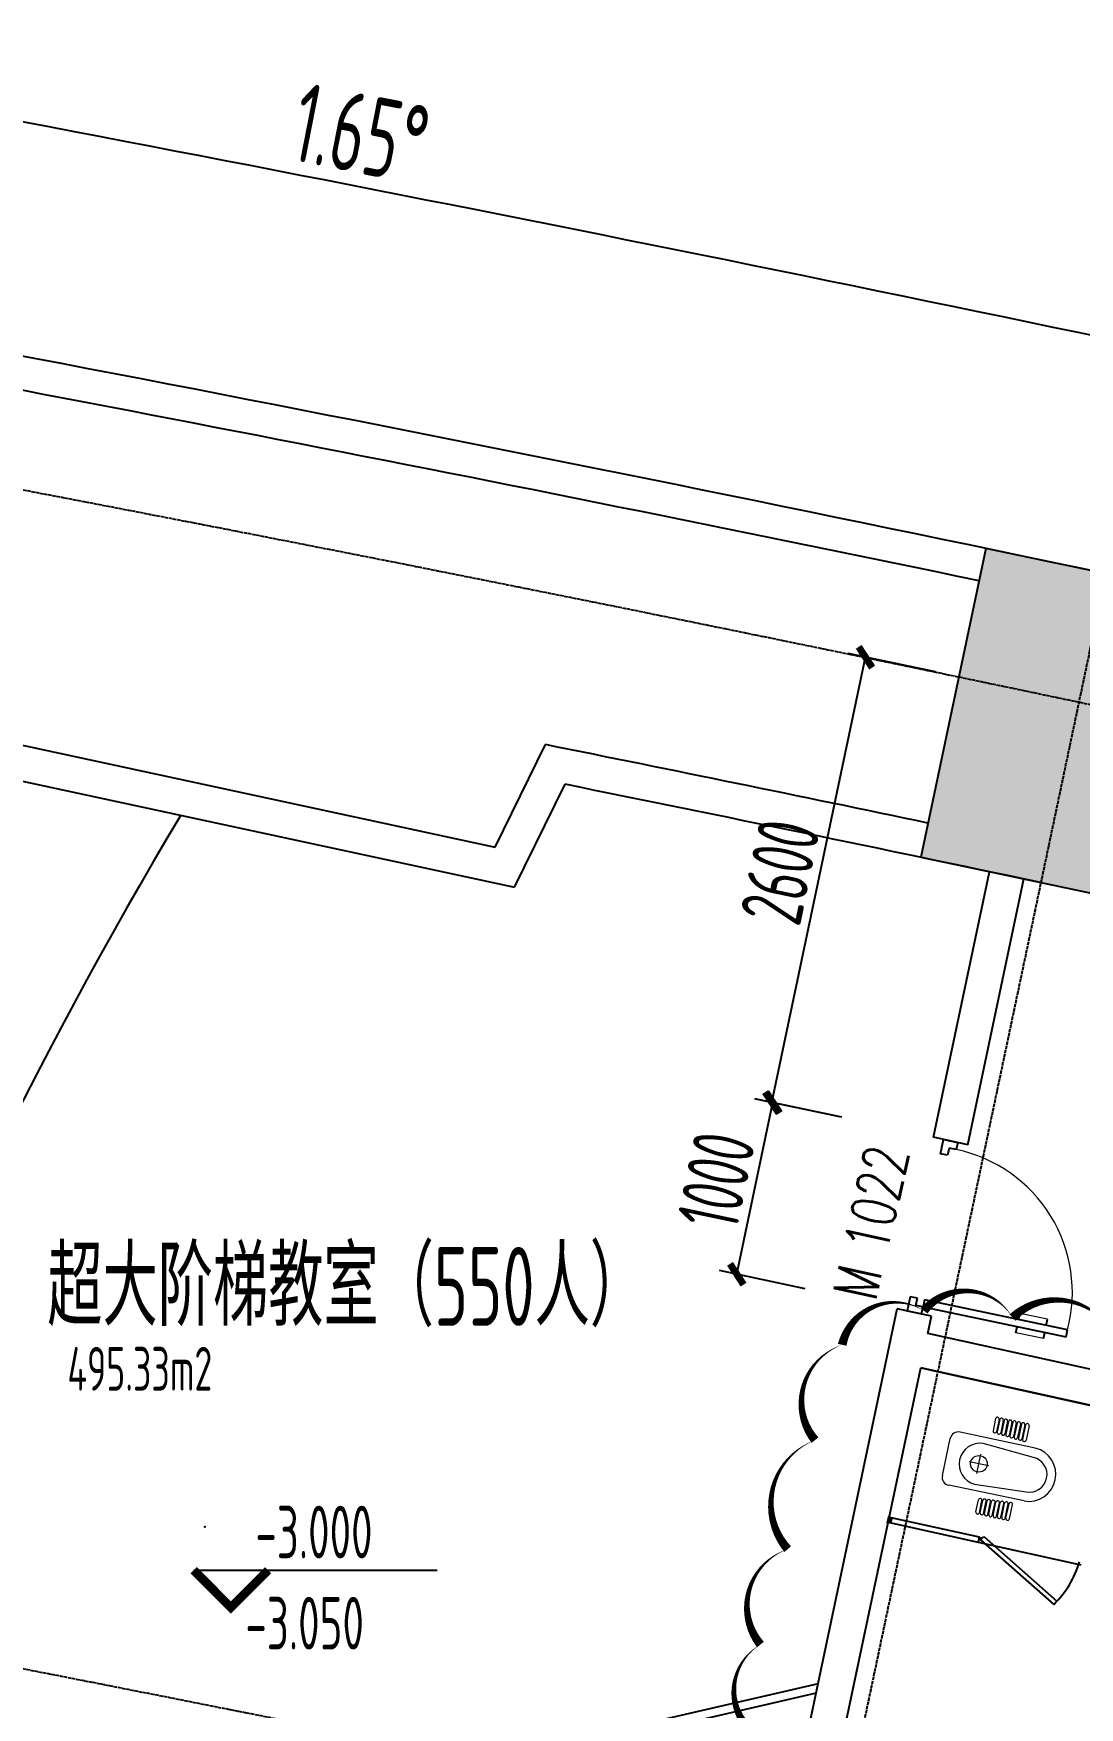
# Model space of a CAD drawing. Header units: millimetres. Extents: x 11639278 to 23698211, y -13072636 to -5537337.
# Drawn here: x 11780736 to 11786703, y -6316888 to -6307342 of the extents above; entities that cross this region are included whole.
import ezdxf
from ezdxf.enums import TextEntityAlignment as Align

# ---------------------------------------------------------------- set-up
doc = ezdxf.new("R2010")
doc.units = ezdxf.units.MM
doc.header["$LTSCALE"] = 10
for name, pattern in [('A2-RI-F1$0$$0$AUDIT_I_130807214254-2', [0]), ('A2-RI-F1$0$CENTER', [2, 1.25, -0.25, 0.25, -0.25]), ('A2-RI-F1$0$DOTE', [2.4200000000000004, 2, -0.2, 0.02, -0.2])]:
    doc.linetypes.add(name, pattern=pattern)
for name, color, linetype in [('A2-RB-F1$0$A-DIMS-100', 1, 'Continuous'), ('A2-RD-F1（少）$0$A-1-1-X-toilel$0$A-FIXT', 55, 'Continuous'), ('A2-RI-F1$0$$0$A-SYMB', 4, 'Continuous'), ('A2-RI-F1$0$$0$B1-WC-FIXT', 55, 'A2-RI-F1$0$$0$AUDIT_I_130807214254-2'), ('A2-RI-F1$0$$1$A-SYMB-AREA', 4, 'Continuous'), ('A2-RI-F1$0$$1$A-SYMB-NAME', 4, 'Continuous'), ('A2-RI-F1$0$A-DIMS-100', 1, 'Continuous'), ('A2-RI-F1$0$A-DOOR', 32, 'Continuous'), ('A2-RI-F1$0$A-GRID', 1, 'A2-RI-F1$0$CENTER'), ('A2-RI-F1$0$A-HATH-GRAY', 8, 'Continuous'), ('A2-RI-F1$0$A-STRS', 50, 'Continuous'), ('A2-RI-F1$0$A-SYMB-DOOR', 4, 'Continuous'), ('A2-RI-F1$0$A-WALL', 7, 'Continuous')]:
    doc.layers.add(name, color=color, linetype=linetype)
doc.layers.add('A2-RI-F1$0$A-X-AREA', color=6, linetype='Continuous', plot=False)
doc.styles.add('A2-RB-F1$0$XD2008', font='hzs.shx', dxfattribs={"width": 0.7, "bigfont": 'hztxt.shx'})
doc.styles.add('A2-RI-F1$0$$1$ECADI', font='hzs.shx', dxfattribs={"width": 0.7, "bigfont": 'hztxt.shx'})
doc.styles.add('A2-RI-F1$0$$5$XD2008', font='hzs.shx', dxfattribs={"width": 0.7, "bigfont": 'hztxt.shx'})
doc.styles.add('A2-RI-F1$0$ECADI-TXT', font='simplex.shx', dxfattribs={"bigfont": 'hztxt.shx'})
doc.styles.add('A2-RI-F1$0$XD2008', font='hzs.shx', dxfattribs={"width": 0.7, "bigfont": 'hztxt.shx'})
doc.dimstyles.new('A2-RB-F1$0$XD100$0', dxfattribs={"dimscale": 100, "dimtxt": 3.5, "dimasz": 1, "dimexe": 1, "dimexo": 2, "dimgap": 0.5, "dimtad": 1, "dimdec": 0, "dimdsep": 46, "dimtxsty": 'A2-RB-F1$0$XD2008', "dimblk1": 'A2-RB-F1$0$_ArchTick', "dimblk2": 'A2-RB-F1$0$_ArchTick', "dimsah": 1, "dimcen": 2.5, "dimclrt": 4, "dimaunit": 1, "dimadec": 0, "dimazin": 0, "dimtfac": 1, "dimtdec": 0, "dimtix": 1, "dimtmove": 1, "dimatfit": 3, "dimfxl": 0, "dimtolj": 1, "dimtzin": 0, "dimarcsym": 0})
doc.dimstyles.new('A2-RI-F1$0$XD150', dxfattribs={"dimscale": 150, "dimtxt": 3, "dimasz": 1.5, "dimexe": 1, "dimexo": 2, "dimgap": 0.5, "dimtad": 1, "dimdec": 0, "dimdsep": 46, "dimtxsty": 'A2-RI-F1$0$XD2008', "dimcen": 2.5, "dimclrt": 4, "dimaunit": 1, "dimadec": 0, "dimazin": 0, "dimtfac": 1, "dimtdec": 0, "dimtix": 1, "dimtmove": 2, "dimatfit": 3, "dimfxl": 0, "dimtolj": 1, "dimtzin": 0, "dimarcsym": 0})

# ---------------------------------------------------------------- blocks, each defined once
blk = doc.blocks.new('A2-RB-F1$0$_ArchTick')
at = {"color": 0, "linetype": 'ByBlock', "const_width": 0.4}
blk.add_lwpolyline([(-0.5, -0.5), (0.5, 0.5)], dxfattribs=at)
blk = doc.blocks.new('*D1100')
at = {"layer": 'A2-RB-F1$0$A-DIMS-100', "color": 0, "lineweight": -2, "transparency": 16777216}
for p, q in [((11784747.96805062, -6314417.371182892), (11784954.31400222, -6313438.841926612)), ((11785344.69372716, -6313521.162690463), (11784856.46587872, -6313418.208344094)), ((11785138.34777556, -6314499.691946745), (11784650.11992712, -6314396.737600375))]:
    blk.add_line(p, q, dxfattribs=at)
at = {"layer": 'Defpoints', "color": 0, "transparency": 16777216}
for p in [(11784954.31400222, -6313438.841926612), (11785540.38997416, -6313562.429855499), (11785334.04402256, -6314540.959111781)]:
    blk.add_point(p, dxfattribs=at)
at = {"layer": 'A2-RB-F1$0$A-DIMS-100', "color": 0, "lineweight": -2, "transparency": 16777216, "xscale": 100, "yscale": 100, "zscale": 100}
for p, rotation in [((11784954.31400222, -6313438.841926612), 78.09229183262651), ((11784747.96805062, -6314417.371182892), 258.0922918326265)]:
    blk.add_blockref('A2-RB-F1$0$_ArchTick', p, dxfattribs=dict(at, rotation=rotation))
at = {"layer": 'A2-RB-F1$0$A-DIMS-100', "color": 4, "transparency": 16777216, "insert": (11784630.98274854, -6313881.680994084), "char_height": 350, "attachment_point": 5, "rotation": 78.09229183262653, "style": 'A2-RB-F1$0$XD2008'}
blk.add_mtext('\\A1;1000', dxfattribs=at)
blk = doc.blocks.new('*D1101')
at = {"layer": 'A2-RB-F1$0$A-DIMS-100', "color": 0, "lineweight": -2, "transparency": 16777216}
for p, q in [((11784948.21664677, -6313437.961517059), (11785481.98818362, -6310899.019289143)), ((11785880.84936699, -6310982.873401497), (11785384.12743874, -6310878.445650399)), ((11785347.07783014, -6313521.815629411), (11784850.35590189, -6313417.387878314))]:
    blk.add_line(p, q, dxfattribs=at)
at = {"layer": 'Defpoints', "color": 0, "transparency": 16777216}
for p in [(11785481.98818362, -6310899.019289143), (11786076.57085675, -6311024.020678986), (11785542.79931991, -6313562.962906902)]:
    blk.add_point(p, dxfattribs=at)
at = {"layer": 'A2-RB-F1$0$A-DIMS-100', "color": 0, "lineweight": -2, "transparency": 16777216, "xscale": 100, "yscale": 100, "zscale": 100}
for p, rotation in [((11785481.98818362, -6310899.019289143), 78.12739014078076), ((11784948.21664677, -6313437.961517059), 258.1273901407807)]:
    blk.add_blockref('A2-RB-F1$0$_ArchTick', p, dxfattribs=dict(at, rotation=rotation))
at = {"layer": 'A2-RB-F1$0$A-DIMS-100', "color": 4, "transparency": 16777216, "insert": (11784994.91573921, -6312122.199715926), "char_height": 350, "attachment_point": 5, "rotation": 78.12739014078076, "style": 'A2-RB-F1$0$XD2008'}
blk.add_mtext('\\A1;2600', dxfattribs=at)
blk = doc.blocks.new('A2-RI-F1$0$$2$5erhfh')
at = {"layer": 'A2-RI-F1$0$$1$A-SYMB-AREA', "style": 'A2-RI-F1$0$$1$ECADI', "width": 0.7}
blk.add_attdef('340M2', text='', height=2.5, dxfattribs=at).set_placement((0, 1.25), align=Align.MIDDLE_LEFT)
at = {"layer": 'A2-RI-F1$0$$1$A-SYMB-NAME', "style": 'A2-RI-F1$0$$1$ECADI', "width": 0.7}
blk.add_attdef('CHINESENAME', (-12.29193252821193, 3.0875), '', height=4.5, dxfattribs=at)
blk = doc.blocks.new('A2-RI-F1$0$_ArchTick')
at = {"color": 0, "linetype": 'ByBlock', "const_width": 0.4}
blk.add_lwpolyline([(-0.5, -0.5), (0.5, 0.5)], dxfattribs=at)
blk = doc.blocks.new('*D1596')
at = {"layer": 'A2-RI-F1$0$A-DIMS-100', "color": 0, "lineweight": -2, "ltscale": 3, "transparency": 16777216}
for p, q in [((11786761.02147997, -6310862.709350006), (11787155.08607449, -6308993.696035682)), ((11795825.46191368, -6312910.229153424), (11796273.03091128, -6311053.301673377))]:
    blk.add_line(p, q, dxfattribs=at)
blk.add_arc((11720000.6272322, -6627501.320008712), 325360.1041002349, 76.44866099290795, 78.09407940464088, dxfattribs=at)
at = {"layer": 'Defpoints', "color": 0, "ltscale": 3, "transparency": 16777216}
for p in [(11793206.58448156, -6310483.836006142), (11786699.12989074, -6311156.255651606), (11795755.16694951, -6313201.877259903), (11720000.6272322, -6627501.320008712)]:
    blk.add_point(p, dxfattribs=at)
at = {"layer": 'A2-RI-F1$0$A-DIMS-100', "color": 0, "lineweight": -2, "ltscale": 3, "transparency": 16777216, "xscale": 150, "yscale": 150, "zscale": 150}
for p, rotation in [((11787124.14027987, -6309140.469186482), 168.0940794046409), ((11796237.8834292, -6311199.125726616), 346.4486609929079)]:
    blk.add_blockref('A2-RI-F1$0$_ArchTick', p, dxfattribs=dict(at, rotation=rotation))
at = {"layer": 'A2-RI-F1$0$A-DIMS-100', "color": 4, "ltscale": 3, "transparency": 16777216, "insert": (11791754.50212667, -6309844.453499888), "char_height": 450, "attachment_point": 5, "rotation": 347.27137019877443, "style": 'A2-RI-F1$0$XD2008'}
blk.add_mtext('\\A1;1.65°', dxfattribs=at)
blk = doc.blocks.new('*D1600')
at = {"layer": 'A2-RI-F1$0$A-DIMS-100', "color": 0, "lineweight": -2, "ltscale": 3, "transparency": 16777216}
for p, q in [((11777641.52608197, -6309076.310344297), (11777982.1782963, -6307194.448909052)), ((11786761.02147997, -6310862.709350007), (11787155.56904226, -6308991.405362496))]:
    blk.add_line(p, q, dxfattribs=at)
blk.add_arc((11720000.62723222, -6627501.320008716), 325362.4451345189, 78.09407940464406, 79.73949781637734, dxfattribs=at)
at = {"layer": 'Defpoints', "color": 0, "ltscale": 3, "transparency": 16777216}
for p in [(11784074.01340904, -6308510.219995333), (11777588.08890751, -6309371.51276364), (11786699.12989074, -6311156.255651606), (11720000.62723222, -6627501.320008716)]:
    blk.add_point(p, dxfattribs=at)
at = {"layer": 'A2-RI-F1$0$A-DIMS-100', "color": 0, "lineweight": -2, "ltscale": 3, "transparency": 16777216, "xscale": 150, "yscale": 150, "zscale": 150}
for p, rotation in [((11777955.45970907, -6307342.050118724), 169.7394978163773), ((11787124.62324765, -6309138.178513296), 348.0940794046441)]:
    blk.add_blockref('A2-RI-F1$0$_ArchTick', p, dxfattribs=dict(at, rotation=rotation))
at = {"layer": 'A2-RI-F1$0$A-DIMS-100', "color": 4, "ltscale": 3, "transparency": 16777216, "insert": (11782604.15956104, -6307912.794071149), "char_height": 450, "attachment_point": 5, "rotation": 348.91678861051054, "style": 'A2-RI-F1$0$XD2008'}
blk.add_mtext('\\A1;1.65°', dxfattribs=at)
blk = doc.blocks.new('A2-RI-F1$0$door-1000')
for p, q in [((0.6493001440558146, 0.6470603530760854), (0.7083274303022336, 0.7058840215922828)), ((0.7083274303022336, 0.7058840215922828), (0.7083274303022336, 0.7058840215922828)), ((0.7083274303022336, 0.7058840215922828), (0.7671510987011061, 0.6468567355786945)), ((0.6787119787186384, 0.6175467101875256), (0.6493001440558146, 0.6470603530760854)), ((0.7082256213780056, 0.6469585443846881), (0.6787119787186384, 0.6175467101875256)), ((0.7376374560417389, 0.617444901379713), (0.7082256213780056, 0.6469585443846881)), ((0.7671510987011061, 0.6468567355786945), (0.7376374560417389, 0.617444901379713)), ((0.05902728531691537, 0.058823668749028), (-4.638422979041934e-10, 3.510649548843503e-10)), ((-4.638422979041934e-10, 3.510649548843503e-10), (0.05882366746845946, -0.05902728554610803)), ((-4.638422979041934e-10, 3.510649548843503e-10), (-4.638422979041934e-10, 3.510649548843503e-10)), ((0.05892547639177792, -0.0001018084567476762), (0.0884391195140779, 0.02931002574223385)), ((0.0884391195140779, 0.02931002574223385), (0.05902728531691537, 0.058823668749028)), ((0.05882366746845946, -0.05902728554610803), (0.08833731059166894, -0.02961545134712651)), ((0.08833731059166894, -0.02961545134712651), (0.05892547639177792, -0.0001018084567476762)), ((0.1178509532483076, -0.000203617149963975), (0.08833731059166894, -0.02961545134712651)), ((0.08833731059166894, -0.02961545134712651), (0.6765739950369607, -0.619888310551687)), ((0.7060876381601702, -0.5904764763545245), (0.1178509532483076, -0.000203617149963975)), ((0.5050864988024841, -0.3887795741884474), (0.5300519447773695, -0.3639002478448674)), ((0.4506074101691411, -0.4430707346164127), (0.4755728561449359, -0.4181914085038443)), ((0.5637861927989434, -0.5566412841435522), (0.588751638309077, -0.5317619579127495)), ((0.6182652814331959, -0.502350123713768), (0.6432307274099003, -0.4774707974866033)), ((0.6765739950369607, -0.619888310551687), (0.7060876381601702, -0.5904764763545245))]:
    blk.add_line(p, q)
at = {"lineweight": 13}
for p, q in [((0.6432307274099003, -0.4774707974866033), (0.5300519447773695, -0.3639002478448674)), ((0.5637861927989434, -0.5566412841435522), (0.4506074101691411, -0.4430707346164127))]:
    blk.add_line(p, q, dxfattribs=at)
blk.add_arc((0.1481008371338248, 0.02847035136255727), 0.833333333809029, 312.0349782215454, 44.97267390679077, dxfattribs=at)
blk = doc.blocks.new('A2-RI-F1$0$ECADI-TAG-DOOR')
blk = doc.blocks.new('A2-RI-F1$0$$0$ECADI-TAG-HGHT（国标）')
at = {"color": 1}
blk.add_line((-2.121320343559546, 2.121320343559546), (11.76789873223262, 2.121320343559546), dxfattribs=at)
at = {"color": 1, "const_width": 0.5}
blk.add_lwpolyline([(-2.121320343559546, 2.121320343559546), (0, 0), (2.121320343559546, 2.121320343559546)], dxfattribs=at)
at = {"color": 1}
blk.add_point((-1.480769230769231, 4.6), dxfattribs=at)
at = {"style": 'A2-RI-F1$0$$5$XD2008', "width": 0.7}
blk.add_attdef('FL', text='', height=3, dxfattribs=at).set_placement((-2.688785023899595, 2.967328765217609), align=Align.RIGHT)
for tag, p in [('F.F.L.', (2.283611041903605, 2.967328765217609)), ('T.O.S.', (2.283611041903605, -1.104423031572336))]:
    blk.add_attdef(tag, p, '', height=3, dxfattribs=at)
blk = doc.blocks.new('A2-RI-F1$0$hryhyh')
at = {"layer": 'A2-RI-F1$0$$0$B1-WC-FIXT', "lineweight": 13}
for p, q in [((281.1622220370919, 218.4351166635752), (266.6157550178468, 149.4464007876813)), ((281.1622220370919, 218.4351166635752), (266.6157550178468, 149.4464007876813)), ((300.7319285906851, 214.3087883628905), (286.1854615751654, 145.32007248234)), ((300.7319285906851, 214.3087883628905), (286.1854615751654, 145.32007248234)), ((305.6243552304804, 213.277206283994), (290.6772738154978, 142.3885188987479)), ((305.6243552304804, 213.277206283994), (290.6772738154978, 142.3885188987479)), ((293.0102394632995, 226.1568057946861), (293.0102394632995, 226.1568057946861)), ((293.0102394632995, 226.1568057946861), (293.0102394632995, 226.1568057946861)), ((325.1940617859364, 209.1508779814467), (310.2469803728163, 138.2621905943379)), ((325.1940617859364, 209.1508779814467), (310.2469803728163, 138.2621905943379)), ((330.0864884257317, 208.1192959044129), (314.7387926131487, 135.3306370098144)), ((330.0864884257317, 208.1192959044129), (314.7387926131487, 135.3306370098144)), ((317.4723726585507, 220.9988954141736), (317.4723726585507, 220.9988954141736)), ((317.4723726585507, 220.9988954141736), (317.4723726585507, 220.9988954141736)), ((349.6561949830502, 203.9929676018655), (334.3084991704673, 131.204308707267)), ((349.6561949830502, 203.9929676018655), (334.3084991704673, 131.204308707267)), ((354.5486216247082, 202.9613855239004), (338.8003114107996, 128.2727551171556)), ((354.5486216247082, 202.9613855239004), (338.8003114107996, 128.2727551171556)), ((341.934505853802, 215.8409850355238), (341.934505853802, 215.8409850355238)), ((341.934505853802, 215.8409850355238), (341.934505853802, 215.8409850355238)), ((374.1183281783015, 198.8350572232157), (358.3700179681182, 124.146426813677)), ((374.1183281783015, 198.8350572232157), (358.3700179681182, 124.146426813677)), ((379.0107548162341, 197.8034751471132), (362.8618302121758, 121.2148732291535)), ((379.0107548162341, 197.8034751471132), (362.8618302121758, 121.2148732291535)), ((366.3966390527785, 210.6830746522173), (366.3966390527785, 210.6830746522173)), ((366.3966390527785, 210.6830746522173), (366.3966390527785, 210.6830746522173)), ((398.5804613754153, 193.6771468454972), (382.4315367676318, 117.0885449247435)), ((398.5804613754153, 193.6771468454972), (382.4315367676318, 117.0885449247435)), ((403.4728880152106, 192.645564770326), (386.9233490079641, 114.1569913430139)), ((403.4728880152106, 192.645564770326), (386.9233490079641, 114.1569913430139)), ((390.8587722480297, 205.5251642735675), (390.8587722480297, 205.5251642735675)), ((390.8587722480297, 205.5251642735675), (390.8587722480297, 205.5251642735675)), ((415.3209054488689, 200.3672538939863), (415.3209054488689, 200.3672538939863)), ((415.3209054488689, 200.3672538939863), (415.3209054488689, 200.3672538939863)), ((439.7830386422575, 195.2093435181305), (439.7830386422575, 195.2093435181305)), ((439.7830386422575, 195.2093435181305), (439.7830386422575, 195.2093435181305)), ((-22.37881116755307, -106.1347366115078), (22.37881116755307, 106.1347366115078)), ((507.6335885543376, 50.25531453359872), (78.15152756311, 140.8128289682791)), ((274.3374441452324, 137.5983833577484), (274.3374441452324, 137.5983833577484)), ((274.3374441452324, 137.5983833577484), (274.3374441452324, 137.5983833577484)), ((298.3989629428834, 130.5405014688149), (298.3989629428834, 130.5405014688149)), ((298.3989629428834, 130.5405014688149), (298.3989629428834, 130.5405014688149)), ((298.7995773423463, 132.4404729763046), (298.7995773423463, 132.4404729763046)), ((298.7995773423463, 132.4404729763046), (298.7995773423463, 132.4404729763046)), ((322.4604817405343, 123.4826195789501), (322.4604817405343, 123.4826195789501)), ((322.4604817405343, 123.4826195789501), (322.4604817405343, 123.4826195789501)), ((323.2617105375975, 127.2825626004487), (323.2617105375975, 127.2825626004487)), ((323.2617105375975, 127.2825626004487), (323.2617105375975, 127.2825626004487)), ((346.5220005400479, 116.424737688154), (346.5220005400479, 116.424737688154)), ((346.5220005400479, 116.424737688154), (346.5220005400479, 116.424737688154)), ((370.5835193376988, 109.3668558001518), (370.5835193376988, 109.3668558001518)), ((370.5835193376988, 109.3668558001518), (370.5835193376988, 109.3668558001518)), ((394.6450381353498, 102.3089739112183), (394.6450381353498, 102.3089739112183)), ((394.6450381353498, 102.3089739112183), (394.6450381353498, 102.3089739112183)), ((423.0425945725292, 188.5192364649847), (406.4930555652827, 110.0306630367413)), ((423.0425945725292, 188.5192364649847), (406.4930555652827, 110.0306630367413)), ((427.9350212123245, 187.4876543916762), (410.9848678056151, 107.0991094484925)), ((427.9350212123245, 187.4876543916762), (410.9848678056151, 107.0991094484925)), ((447.5047277677804, 183.3613260863349), (430.5545743629336, 102.9727811468765)), ((447.5047277677804, 183.3613260863349), (430.5545743629336, 102.9727811468765)), ((452.3971544075757, 182.329744012095), (435.046386603266, 100.0412275604904)), ((452.3971544075757, 182.329744012095), (435.046386603266, 100.0412275604904)), ((471.9668609648943, 178.203415710479), (454.6160931605846, 95.91489925794303)), ((471.9668609648943, 178.203415710479), (454.6160931605846, 95.91489925794303)), ((464.2451718375087, 190.051433134824), (464.2451718375087, 190.051433134824)), ((464.2451718375087, 190.051433134824), (464.2451718375087, 190.051433134824)), ((174.1251322049648, -95.10204465128481), (197.6992923822254, 16.70180689077824)), ((496.5116420537233, -2.492119202390313), (210.391920318827, 76.8984239352867)), ((418.7065569330007, 95.25109202135354), (418.7065569330007, 95.25109202135354)), ((418.7065569330007, 95.25109202135354), (418.7065569330007, 95.25109202135354)), ((442.7680757306516, 88.19321013148874), (442.7680757306516, 88.19321013148874)), ((442.7680757306516, 88.19321013148874), (442.7680757306516, 88.19321013148874)), ((241.8141380641609, -50.98719897028059), (130.0102865230292, -27.41303879115731)), ((444.1264125537127, -250.9366185208783), (14.64435158483684, -160.3791040889919)), ((161.4325042162091, -155.29866168648), (455.2483590394258, -198.1891847793013)), ((188.5923752114177, -317.5292021594942), (203.1388422269374, -248.5404862836003)), ((193.484801851213, -318.5607842346653), (208.4318832661957, -247.6720968466252)), ((195.4171531014144, -236.6924688518047), (195.4171531014144, -236.6924688518047)), ((213.0545084085315, -322.6871125372127), (228.0015898216516, -251.7984251528978)), ((217.9469350483268, -323.7186946142465), (233.2946308609098, -250.9300357159227)), ((219.8792862985283, -241.8503792276606), (219.8792862985283, -241.8503792276606)), ((220.279900694266, -239.9504077229649), (220.279900694266, -239.9504077229649)), ((237.5166416056454, -327.8450229158625), (252.8643374163657, -255.0563640194014)), ((242.4090682454407, -328.8766049928963), (258.157378455624, -254.1879745833576)), ((244.3414194937795, -247.0082896100357), (244.3414194937795, -247.0082896100357)), ((245.1426482908428, -243.2083465876058), (245.1426482908428, -243.2083465876058)), ((261.9787748008966, -333.0029332954437), (277.7270850129426, -258.3143028868362)), ((266.8712014406919, -334.0345153734088), (283.0201260484755, -257.4459134563804)), ((270.0053958836943, -246.4662854615599), (270.0053958836943, -246.4662854615599)), ((286.4409079980105, -338.1608436750248), (302.5898326057941, -261.5722417589277)), ((291.3333346378058, -339.1924257539213), (307.8828736450523, -260.7038523238152)), ((294.8681434802711, -249.7242243262008), (294.8681434802711, -249.7242243262008)), ((310.9030411951244, -343.3187540536746), (327.4525802005082, -264.8301806244999)), ((315.795467833057, -344.3503361316398), (332.7456212379038, -263.9617911921814)), ((319.7308910749853, -252.9821631973609), (319.7308910749853, -252.9821631973609)), ((335.3651743903756, -348.4766644332558), (352.3153277952224, -268.0881194975227)), ((340.2576010301709, -349.5082465121523), (357.6083688344806, -267.2197300614789)), ((344.5936386696994, -256.2401020638645), (344.5936386696994, -256.2401020638645)), ((359.8273075874895, -353.6345748128369), (377.1780753917992, -271.3460583621636)), ((369.4563862644136, -259.498040933162), (369.4563862644136, -259.498040933162)), ((176.7443577833474, -325.2508912822232), (176.7443577833474, -325.2508912822232)), ((201.2064909785986, -330.408801663667), (201.2064909785986, -330.408801663667)), ((225.6686241757125, -335.5667120432481), (225.6686241757125, -335.5667120432481)), ((250.1307573709637, -340.7246224246919), (250.1307573709637, -340.7246224246919)), ((274.5928905680776, -345.8825328014791), (274.5928905680776, -345.8825328014791)), ((299.0550237633288, -351.0404431829229), (299.0550237633288, -351.0404431829229)), ((323.5171569604427, -356.1983535634354), (323.5171569604427, -356.1983535634354)), ((347.9792901575565, -361.3562639411539), (347.9792901575565, -361.3562639411539))]:
    blk.add_line(p, q, dxfattribs=at)
blk.add_lwpolyline([(169.0226686559618, -313.4028738550842), (183.5691356696188, -244.4141579801217)], dxfattribs=at)
blk.add_circle((185.9122122935951, -39.20011888351291), 47.13108227335032, dxfattribs=at)
for centre, radius, start, end in [((290.9470753092319, 216.3719525123015), 9.999999999999996, 78.0934284001386, 168.0934283891294), ((290.9470753092319, 216.3719525123015), 9.999999999999996, 78.0934284001386, 168.0934283891294), ((290.9470753092319, 216.3719525123015), 9.999999999999996, 348.0934283891294, 78.0934284001386), ((290.9470753092319, 216.3719525123015), 9.999999999999996, 348.0934283891294, 78.0934284001386), ((315.4092085082084, 211.2140421327204), 9.999999999999996, 78.0934284001386, 168.0934283891294), ((315.4092085082084, 211.2140421327204), 9.999999999999996, 78.0934284001386, 168.0934283891294), ((315.4092085082084, 211.2140421327204), 9.999999999999996, 348.0934283891294, 78.0934284001386), ((315.4092085082084, 211.2140421327204), 9.999999999999996, 348.0934283891294, 78.0934284001386), ((339.8713417053223, 206.0561317559332), 9.999999999999996, 78.0934284001386, 168.0934283891294), ((339.8713417053223, 206.0561317559332), 9.999999999999996, 78.0934284001386, 168.0934283891294), ((339.8713417053223, 206.0561317559332), 9.999999999999996, 348.0934283891294, 78.0934284001386), ((339.8713417053223, 206.0561317559332), 9.999999999999996, 348.0934283891294, 78.0934284001386), ((364.3334749005735, 200.8982213754207), 9.999999999999996, 78.0934284001386, 168.0934283891294), ((364.3334749005735, 200.8982213754207), 9.999999999999996, 78.0934284001386, 168.0934283891294), ((364.3334749005735, 200.8982213754207), 9.999999999999996, 348.0934283891294, 78.0934284001386), ((364.3334749005735, 200.8982213754207), 9.999999999999996, 348.0934283891294, 78.0934284001386), ((388.7956081014127, 195.7403109949082), 9.999999999999996, 78.0934284001386, 168.0934283891294), ((388.7956081014127, 195.7403109949082), 9.999999999999996, 78.0934284001386, 168.0934283891294), ((388.7956081014127, 195.7403109949082), 9.999999999999996, 348.0934283891294, 78.0934284001386), ((388.7956081014127, 195.7403109949082), 9.999999999999996, 348.0934283891294, 78.0934284001386), ((413.2577412966639, 190.5824006162584), 9.999999999999996, 78.0934284001386, 168.0934283891294), ((413.2577412966639, 190.5824006162584), 9.999999999999996, 78.0934284001386, 168.0934283891294), ((413.2577412966639, 190.5824006162584), 9.999999999999996, 348.0934283891294, 78.0934284001386), ((413.2577412966639, 190.5824006162584), 9.999999999999996, 348.0934283891294, 78.0934284001386), ((437.7198744881898, 185.4244902366772), 9.999999999999996, 78.0934284001386, 168.0934283891294), ((437.7198744881898, 185.4244902366772), 9.999999999999996, 78.0934284001386, 168.0934283891294), ((437.7198744881898, 185.4244902366772), 9.999999999999996, 348.0934283891294, 78.0934284001386), ((437.7198744881898, 185.4244902366772), 9.999999999999996, 348.0934283891294, 78.0934284001386), ((65.53343231417239, 98.9178617009893), 43.75390965208761, 73.23853746128947, 170.5061115302205), ((276.4006082955748, 147.3832366364077), 9.999999999999996, 168.0934283891294, 258.0934284001386), ((276.4006082955748, 147.3832366364077), 9.999999999999996, 168.0934283891294, 258.0934284001386), ((276.4006082955748, 147.3832366364077), 9.999999999999996, 258.0934284001386, 348.0934283891294), ((276.4006082955748, 147.3832366364077), 9.999999999999996, 258.0934284001386, 348.0934283891294), ((300.4621270950884, 140.3253547493368), 9.999999999999996, 168.0934283891294, 258.0934284001386), ((300.4621270950884, 140.3253547493368), 9.999999999999996, 168.0934283891294, 258.0934284001386), ((300.4621270950884, 140.3253547493368), 9.999999999999996, 258.0934284001386, 348.0934283891294), ((300.4621270950884, 140.3253547493368), 9.999999999999996, 258.0934284001386, 348.0934283891294), ((324.5236458908767, 133.2674728576094), 9.999999999999996, 168.0934283891294, 258.0934284001386), ((324.5236458908767, 133.2674728576094), 9.999999999999996, 168.0934283891294, 258.0934284001386), ((324.5236458908767, 133.2674728576094), 9.999999999999996, 258.0934284001386, 348.0934283891294), ((324.5236458908767, 133.2674728576094), 9.999999999999996, 258.0934284001386, 348.0934283891294), ((348.5851646941155, 126.2095909649506), 9.999999999999996, 168.0934283891294, 258.0934284001386), ((348.5851646941155, 126.2095909649506), 9.999999999999996, 168.0934283891294, 258.0934284001386), ((348.5851646941155, 126.2095909649506), 9.999999999999996, 258.0934284001386, 348.0934283891294), ((348.5851646941155, 126.2095909649506), 9.999999999999996, 258.0934284001386, 348.0934283891294), ((372.6466834917665, 119.1517090778798), 9.999999999999996, 168.0934283891294, 258.0934284001386), ((372.6466834917665, 119.1517090778798), 9.999999999999996, 168.0934283891294, 258.0934284001386), ((372.6466834917665, 119.1517090778798), 9.999999999999996, 258.0934284001386, 348.0934283891294), ((372.6466834917665, 119.1517090778798), 9.999999999999996, 258.0934284001386, 348.0934283891294), ((396.7082022838295, 112.0938271870837), 9.999999999999996, 168.0934283891294, 258.0934284001386), ((396.7082022838295, 112.0938271870837), 9.999999999999996, 168.0934283891294, 258.0934284001386), ((396.7082022838295, 112.0938271870837), 9.999999999999996, 258.0934284001386, 348.0934283891294), ((396.7082022838295, 112.0938271870837), 9.999999999999996, 258.0934284001386, 348.0934283891294), ((420.7697210852057, 105.0359453009441), 9.999999999999996, 168.0934283891294, 258.0934284001386), ((420.7697210852057, 105.0359453009441), 9.999999999999996, 168.0934283891294, 258.0934284001386), ((420.7697210852057, 105.0359453009441), 9.999999999999996, 258.0934284001386, 348.0934283891294), ((420.7697210852057, 105.0359453009441), 9.999999999999996, 258.0934284001386, 348.0934283891294), ((444.8312398828566, 97.97806340735406), 9.999999999999996, 168.0934283891294, 258.0934284001386), ((444.8312398828566, 97.97806340735406), 9.999999999999996, 168.0934283891294, 258.0934284001386), ((444.8312398828566, 97.97806340735406), 9.999999999999996, 258.0934284001386, 348.0934283891294), ((444.8312398828566, 97.97806340735406), 9.999999999999996, 258.0934284001386, 348.0934283891294), ((462.1820076871663, 180.2665798580274), 9.999999999999996, 78.0934284001386, 168.0934283891294), ((462.1820076871663, 180.2665798580274), 9.999999999999996, 78.0934284001386, 168.0934283891294), ((462.1820076871663, 180.2665798580274), 9.999999999999996, 348.0934283891294, 78.0934284001386), ((462.1820076871663, 180.2665798580274), 9.999999999999996, 348.0934283891294, 78.0934284001386), ((192.0957079213113, -40.50392652675509), 118.8194566650601, 81.14216409934464, 255.0446927033279), ((470.6767665445805, -99.24353529792279), 153.9990675103601, 260.0722649711289, 76.11459184628347), ((474.556432666257, -100.0615739384666), 100.0091481639029, 258.8684040307793, 77.31845274572116), ((20.01578135415912, -116.9561567930505), 43.75390965208761, 165.6807452876022, 262.948319405186), ((193.3539889492095, -246.4773221313953), 9.999999999999996, 78.0934284001386, 168.0934283891294), ((193.3539889492095, -246.4773221313953), 9.999999999999996, 348.0934283891294, 78.0934284001386), ((218.2167365439236, -249.7352609978989), 9.999999999999996, 78.0934284001386, 168.0934283891294), ((218.2167365439236, -249.7352609978989), 9.999999999999996, 348.0934283891294, 78.0934284001386), ((243.0794841386378, -252.9931998653337), 9.999999999999996, 78.0934284001386, 168.0934283891294), ((243.0794841386378, -252.9931998653337), 9.999999999999996, 348.0934283891294, 78.0934284001386), ((267.9422317333519, -256.2511387383565), 9.999999999999996, 78.0934284001386, 168.0934283891294), ((267.9422317333519, -256.2511387383565), 9.999999999999996, 348.0934283891294, 78.0934284001386), ((292.8049793280661, -259.5090776029974), 9.999999999999996, 78.0934284001386, 168.0934283891294), ((292.8049793280661, -259.5090776029974), 9.999999999999996, 348.0934283891294, 78.0934284001386), ((317.6677269227803, -262.7670164750889), 9.999999999999996, 78.0934284001386, 168.0934283891294), ((317.6677269227803, -262.7670164750889), 9.999999999999996, 348.0934283891294, 78.0934284001386), ((342.5304745174944, -266.0249553425238), 9.999999999999996, 78.0934284001386, 168.0934283891294), ((342.5304745174944, -266.0249553425238), 9.999999999999996, 348.0934283891294, 78.0934284001386), ((367.3932221122086, -269.2828942155465), 9.999999999999996, 78.0934284001386, 168.0934283891294), ((367.3932221122086, -269.2828942155465), 9.999999999999996, 348.0934283891294, 78.0934284001386), ((178.8075219336897, -315.4660380072892), 9.999999999999996, 168.0934283891294, 258.0934284001386), ((178.8075219336897, -315.4660380072892), 9.999999999999996, 258.0934284001386, 348.0934283891294), ((203.2696551308036, -320.6239483878016), 9.999999999999996, 168.0934283891294, 258.0934284001386), ((203.2696551308036, -320.6239483878016), 9.999999999999996, 258.0934284001386, 348.0934283891294), ((227.7317883260548, -325.7818587683141), 9.999999999999996, 168.0934283891294, 258.0934284001386), ((227.7317883260548, -325.7818587683141), 9.999999999999996, 258.0934284001386, 348.0934283891294), ((252.1939215231687, -330.9397691460326), 9.999999999999996, 168.0934283891294, 258.0934284001386), ((252.1939215231687, -330.9397691460326), 9.999999999999996, 258.0934284001386, 348.0934283891294), ((276.6560547184199, -336.0976795246825), 9.999999999999996, 168.0934283891294, 258.0934284001386), ((276.6560547184199, -336.0976795246825), 9.999999999999996, 258.0934284001386, 348.0934283891294), ((301.1181879155338, -341.255589902401), 9.999999999999996, 168.0934283891294, 258.0934284001386), ((301.1181879155338, -341.255589902401), 9.999999999999996, 258.0934284001386, 348.0934283891294), ((325.5803211126477, -346.4135002810508), 9.999999999999996, 168.0934283891294, 258.0934284001386), ((325.5803211126477, -346.4135002810508), 9.999999999999996, 258.0934284001386, 348.0934283891294), ((350.0424543097615, -351.5714106597006), 9.999999999999996, 168.0934283891294, 258.0934284001386), ((350.0424543097615, -351.5714106597006), 9.999999999999996, 258.0934284001386, 348.0934283891294)]:
    blk.add_arc(centre, radius, start, end, dxfattribs=at)
blk = doc.blocks.new('A2-RD-F1（少）')
at = {"layer": 'A2-RD-F1（少）$0$A-1-1-X-toilel$0$A-FIXT'}
for p, q in [((11785602.57909387, -6315829.388952624), (11786124.9472404, -6315944.959361849)), ((11785609.05967757, -6315800.097280858), (11786131.4278241, -6315915.667690082)), ((11786131.4278241, -6315915.667690076), (11786124.9472404, -6315944.959361846)), ((11786124.9472404, -6315944.959361846), (11786710.78067577, -6316074.571035745)), ((11786139.0505766, -6315931.800011227), (11786156.77643972, -6315912.438905416)), ((11786139.0505766, -6315931.800011227), (11786556.10591074, -6316300.599013353)), ((11786156.77643972, -6315912.438905416), (11786573.83177385, -6316281.237907544)), ((11786556.10591074, -6316300.599013353), (11786573.83177385, -6316281.237907544))]:
    blk.add_line(p, q, dxfattribs=at)
blk.add_lwpolyline([(11786130.87664271, -6315918.1974783), (11786142.58330715, -6315920.787498403), (11786140.09570582, -6315932.031238979), (11786128.38904137, -6315929.441218875)], dxfattribs=at)
blk.add_arc((11786165.11079878, -6315899.842943391), 559.8951733866269, 314.2936752484464, 343.7527971758604, dxfattribs=at)
blk.add_trace([(11785631.87076564, -6315835.86953632), (11785638.35134934, -6315806.577864552), (11785602.57909387, -6315829.388952624), (11785609.05967757, -6315800.097280858)], dxfattribs=at)
blk = doc.blocks.new('A2-RB-F1')
at = {"layer": 'A2-RB-F1$0$A-DIMS-100'}
dim = blk.add_aligned_dim(p1=(11785542.79931991, -6313562.962906902), p2=(11786076.57085675, -6311024.020678987), distance=607.5803672353669, text='2600', dimstyle='A2-RB-F1$0$XD100$0', dxfattribs=at)
dim.commit()
dim.dimension.update_dxf_attribs({"geometry": '*D1101', "text_midpoint": (11784994.91573921, -6312122.199715926)})
dim = blk.add_aligned_dim(p1=(11785334.04402256, -6314540.95911178), p2=(11785540.38997416, -6313562.4298555), distance=598.964958117719, dimstyle='A2-RB-F1$0$XD100$0', dxfattribs=at)
dim.commit()
dim.dimension.update_dxf_attribs({"geometry": '*D1100', "text_midpoint": (11784630.98274854, -6313881.680994084)})
blk = doc.blocks.new('A2-RI-F1')
at = {"layer": 'A2-RI-F1$0$A-HATH-GRAY', "ltscale": 3}
h = blk.add_hatch(color=256, dxfattribs=at)
h.paths.add_polyline_path([(11790116.08440735, -6326355.420583756), (11789336.48704571, -6326175.721999056), (11789104.02789268, -6327140.176331323), (11789881.7562484, -6327327.629271274)], flags=17)
h.paths.add_polyline_path([(11784982.07750059, -6317845.927547015), (11785569.17010833, -6317969.710703944), (11785692.95326526, -6317382.618096206), (11785105.86065752, -6317258.834939277)])
h.paths.add_polyline_path([(11783331.63540817, -6325673.828983516), (11783918.72801591, -6325797.612140444), (11784042.51117283, -6325210.519532707), (11783455.4185651, -6325086.736375777)], flags=17)
h.paths.add_polyline_path([(11787538.95659537, -6310566.061386202), (11786168.76169603, -6310278.714510296), (11785797.41200836, -6312039.993362097), (11787167.60690771, -6312327.340238004)])
h.paths.add_polyline_path([(11778410.62245153, -6308757.447392059), (11777032.7416437, -6308509.562804598), (11776712.11847465, -6310280.778366802), (11778089.99928248, -6310528.662954263)])
h.paths.add_polyline_path([(11790242.3600651, -6324537.328204209), (11791465.11188933, -6319482.900487989), (11790976.76614521, -6319370.335921482), (11791211.09430416, -6318398.12723396), (11791992.60684113, -6318578.287661324), (11790534.71163159, -6324604.715762605)])
edge = h.paths.add_edge_path()
edge.add_arc((11715428.67205148, -6654719.330084357), 328247.9795160223, 79.92266014707627, 81.00674811684888, ccw=False)
edge.add_line((11772864.63270262, -6331535.409567832), (11773061.22478829, -6330451.810558354))
edge.add_line((11773061.22478829, -6330451.810558354), (11774438.40910733, -6330701.106125399))
edge.add_line((11774438.40910733, -6330701.106125399), (11774242.24376963, -6331784.782944146))
edge.add_arc((11720000.66023522, -6627501.219028139), 300649.8959829168, 78.2274827493768, 79.60609913589502, ccw=False)
edge.add_line((11781341.20636825, -6333175.383677858), (11781568.29230941, -6332098.352867032))
edge.add_line((11781568.29230941, -6332098.352867032), (11782938.28711665, -6332386.645067665))
edge.add_line((11782938.28711665, -6332386.645067665), (11782711.08888637, -6333464.210995262))
edge.add_arc((11720000.66025055, -6627501.218953365), 300649.8959065875, 77.05850786861481, 77.96068022842718, ccw=False)
edge.add_line((11787332.99463505, -6334488.050896065), (11787450.15923036, -6334001.944412149))
edge.add_line((11787450.15923036, -6334001.944412149), (11788229.75659201, -6334181.64299685))
edge.add_line((11788229.75659201, -6334181.64299685), (11788112.58213476, -6334667.770404884))
edge.add_line((11788112.58213476, -6334667.770404884), (11791758.17982042, -6335546.492573418))
edge.add_line((11791758.17982042, -6335546.492573418), (11791875.34972358, -6335060.364067676))
edge.add_line((11791875.34972358, -6335060.364067676), (11792167.69873419, -6335127.751036939))
edge.add_line((11792167.69873419, -6335127.751036939), (11793115.12148292, -6331196.970241321))
edge.add_line((11793115.12148292, -6331196.970241321), (11789518.12823036, -6330329.998559081))
edge.add_line((11789518.12823036, -6330329.998559081), (11789588.42323071, -6330038.350461305))
edge.add_line((11789588.42323071, -6330038.350461305), (11792893.76428709, -6330835.029860979))
edge.add_line((11792893.76428709, -6330835.029860979), (11793527.30042168, -6328206.553466046))
edge.add_line((11793527.30042168, -6328206.553466046), (11790221.95518572, -6327409.877326669))
edge.add_line((11790221.95518572, -6327409.877326669), (11790291.81084261, -6327117.872597164))
edge.add_line((11790291.81084261, -6327117.872597164), (11793598.84220926, -6327909.006524483))
edge.add_line((11793598.84220926, -6327909.006524483), (11793761.62991507, -6327234.339242093))
edge.add_line((11793761.62991507, -6327234.339242093), (11794248.8782661, -6327346.650857532))
edge.add_line((11794248.8782661, -6327346.650857532), (11795889.11156035, -6320541.454822238))
edge.add_line((11795889.11156035, -6320541.454822238), (11795401.86320933, -6320429.143206801))
edge.add_line((11795401.86320933, -6320429.143206801), (11795636.30384598, -6319456.961643168))
edge.add_line((11795636.30384598, -6319456.961643168), (11796415.78872992, -6319636.63310398))
edge.add_line((11796415.78872992, -6319636.63310398), (11794305.0862716, -6328393.767867261))
edge.add_line((11794305.0862716, -6328393.767867261), (11793818.89614066, -6328277.065346335))
edge.add_line((11793818.89614066, -6328277.065346335), (11793208.84808423, -6330808.106095122))
edge.add_line((11793208.84808423, -6330808.106095122), (11793694.92826932, -6330925.264351713))
edge.add_line((11793694.92826932, -6330925.264351713), (11792418.74809936, -6336220.03325031))
edge.add_arc((11720132.33392726, -6626770.158887025), 299407.249714115, 76.02894159591493, 81.04323988807005)
edge.add_line((11766746.75925568, -6331013.846135003), (11766739.78624526, -6330506.692948949))
at = {"layer": 'A2-RI-F1$0$A-GRID', "linetype": 'A2-RI-F1$0$DOTE'}
blk.add_line((11787289.87327002, -6308354.411370468), (11781809.69541037, -6334346.41214213), dxfattribs=at)
for radius, end in [(323299.9999999902, 81.42036267347753), (316699.9999999902, 81.4211013305842)]:
    blk.add_arc((11720000.63904913, -6627501.320939044), radius, 75.58928457788856, end, dxfattribs=at)
at = {"layer": 'A2-RI-F1$0$A-STRS'}
for p, q in [((11785212.47015679, -6316753.273704744), (11783202.1633551, -6317215.045486627)), ((11785201.10120503, -6316807.187298996), (11783213.35695375, -6317263.776414687))]:
    blk.add_line(p, q, dxfattribs=at)
blk.add_arc((11804395.38643853, -6325469.483379744), 26600, 149.0773897138551, 191.1407461642933, dxfattribs=at)
at = {"layer": 'A2-RI-F1$0$A-WALL'}
for p, q in [((11770306.99790688, -6309166.408034592), (11783370.21013534, -6311982.403735067)), ((11770234.48113146, -6309355.369962646), (11783480.95858773, -6312210.871573653)), ((11783370.21013534, -6311982.403735067), (11783657.0852306, -6311397.130268427)), ((11783480.95858773, -6312210.871573653), (11783768.77628141, -6311623.675047624)), ((11785869.95894625, -6313635.344754916), (11786189.09495835, -6312121.944941903)), ((11786065.24634179, -6313678.550766428), (11786384.81808526, -6312163.08463762)), ((11786065.24634179, -6313678.550766428), (11785869.95894626, -6313635.344754917)), ((11782382.25583892, -6330174.65411042), (11785663.61299466, -6314613.874011193)), ((11785858.90039019, -6314657.080022703), (11785663.61299466, -6314613.874011193)), ((11785838.26579503, -6314754.932948331), (11785858.90039019, -6314657.080022704)), ((11789233.68285486, -6315506.145939689), (11785838.26579503, -6314754.932948331)), ((11785301.55819353, -6317300.095991606), (11785796.99660472, -6314950.638799581)), ((11791139.93392424, -6316132.727437219), (11785796.99660471, -6314950.638799581))]:
    blk.add_line(p, q, dxfattribs=at)
at = {"layer": 'A2-RI-F1$0$A-WALL', "ltscale": 3}
blk.add_lwpolyline([(11787538.95659537, -6310566.061386202), (11786168.76169603, -6310278.714510296), (11785797.41200836, -6312039.993362097), (11787167.60690771, -6312327.340238004), (11787538.95659537, -6310566.061386202)], dxfattribs=at)
at = {"layer": 'A2-RI-F1$0$A-WALL'}
for centre, radius, start, end in [((11720000.63904913, -6627501.320939025), 324049.9999999708, 77.43885701328405, 80.95343476523328), ((11720342.56173027, -6626794.480919216), 323100.0000008472, 78.25168363463801, 79.6527049514519), ((11720000.63904913, -6627501.320939025), 322449.9999999708, 78.21846381937388, 78.61416790577077), ((11720000.63904913, -6627501.320939025), 322249.9999999708, 78.09408150533567, 78.58674837667338)]:
    blk.add_arc(centre, radius, start, end, dxfattribs=at)
at = {"layer": 'A2-RI-F1$0$A-X-AREA'}
blk.add_lwpolyline([(11785796.99660472, -6314950.638799582), (11791139.93376411, -6316132.728101594), (11790625.15765403, -6318268.492724304), (11788956.55150587, -6317899.324931547), (11788440.73810774, -6320345.644323105), (11786390.22005158, -6319891.981111074), (11786493.38334117, -6319402.714339922), (11786395.73962421, -6319381.111329827), (11785838.58479775, -6322023.498404375), (11784373.89904247, -6321699.595536449), (11785177.75669836, -6317887.184732893), (11785569.17010833, -6317969.710703945), (11785692.95318969, -6317382.618454608), (11785301.5581829, -6317300.096041983)], close=True, dxfattribs=at)
at = {"layer": 'Defpoints'}
blk.add_lwpolyline([(11787953.60588956, -6314936.350516841, 0, 50, 0.52056705), (11787409.42769751, -6314858.662926141, 0, 50, 0.52056705), (11787409.42769751, -6314858.662926141, 0, 50, 0.52056705), (11786904.1268063, -6314780.975335442, 0, 50, 0.52056705), (11786904.1268063, -6314780.975335442, 0, 50, 0.52056705), (11786321.09731832, -6314664.437974345, 0, 50, 0.52056705), (11786321.09731832, -6314664.437974345, 0, 50, 0.52056705), (11785815.77042222, -6314625.600154044, 0, 50, 0.52056705), (11785815.77042222, -6314625.600154044, 0, 50, 0.52056705), (11785349.34683183, -6314819.825105841, 0, 50, 0.52056705), (11785349.34683183, -6314819.825105842, 0, 50, 0.52056705), (11785193.86363341, -6315363.650190834, 0, 50, 0.52056705), (11785193.86363341, -6315363.650190834, 0, 50, 0.52056705), (11785038.38043498, -6315985.162866525, 0, 50, 0.52056705), (11785038.38043498, -6315985.162866525, 0, 50, 0.52056705), (11784882.92324144, -6316528.987951516, 0, 50, 0.52056705), (11784882.92324144, -6316528.987951516, 0, 50, 0.52056705), (11784844.04594062, -6317033.97521621, 0, 50, 0.52056705)], format="xyseb", dxfattribs=at)
ref = blk.add_blockref('A2-RI-F1$0$$2$5erhfh', (11782044.3356201, -6315020.308873758), dxfattribs=dict(xscale=100, yscale=100, zscale=100))
ref.add_attrib('340M2', '495.33m2', (11780929.78640168, -6315081.709203348), dxfattribs={"layer": 'A2-RI-F1$0$$1$A-SYMB-AREA', "height": 250, "style": 'A2-RI-F1$0$$1$ECADI', "width": 0.7})
ref.add_attrib('CHINESENAME', '超大阶梯教室（550人）', (11780815.1423673, -6314711.558873639), dxfattribs={"layer": 'A2-RI-F1$0$$1$A-SYMB-NAME', "height": 450, "style": 'A2-RI-F1$0$$1$ECADI', "width": 0.7})
blk.add_blockref('A2-RI-F1$0$hryhyh', (11785943.22438245, -6315459.33950412))
at = {"layer": 'A2-RI-F1$0$$0$A-SYMB'}
ref = blk.add_blockref('A2-RI-F1$0$$0$ECADI-TAG-HGHT（国标）', (11781862.5, -6316317.5), dxfattribs=dict(at, xscale=99.99999999938882, yscale=99.99999999938882, zscale=99.99999999938882))
ref.add_attrib('F.F.L.', '-3.000', (11782002.37667571, -6316037.49027552), dxfattribs={"layer": '0', "height": 300, "style": 'A2-RI-F1$0$$5$XD2008', "width": 0.6999999999999998})
ref.add_attrib('T.O.S.', '-3.050', (11781945.4671416, -6316557.21389123), dxfattribs={"layer": '0', "height": 300, "style": 'A2-RI-F1$0$$5$XD2008', "width": 0.6999999999999998})
at = {"layer": 'A2-RI-F1$0$A-DOOR', "xscale": 999.9999996914153, "yscale": 999.9999996914153, "zscale": 999.9999996914153, "rotation": 33.19128475954169}
blk.add_blockref('A2-RI-F1$0$door-1000', (11785720.48664176, -6314626.879690809), dxfattribs=at)
at = {"layer": 'A2-RI-F1$0$A-SYMB-DOOR'}
ref = blk.add_blockref('A2-RI-F1$0$ECADI-TAG-DOOR', (11786339.49244455, -6314332.467665773, -333.3333333332655), dxfattribs=dict(at, xscale=100.0000000022357, yscale=100.0000000022357, zscale=100.0000000022357, rotation=77.68166240593806))
ref.add_attrib('门窗主编号1', 'M', dxfattribs={"height": 250.0000000002097, "rotation": 77.68166231371079, "style": 'A2-RI-F1$0$ECADI-TXT', "width": 0.6999999999999982}).set_placement((11785578.76883116, -6314401.746611543, -333.3333333332655), align=Align.RIGHT)
ref.add_attrib('门窗主编号2', '1022', (11785604, -6314306), dxfattribs={"height": 250.0000000002097, "rotation": 77.68166231371079, "style": 'A2-RI-F1$0$ECADI-TXT', "width": 0.6999999999999982})
at = {"layer": 'A2-RI-F1$0$A-DIMS-100', "ltscale": 3}
for base, center, p2, picture, middle in [((11784074.01340904, -6308510.219995333), (11720000.62723221, -6627501.320008716), (11777588.08890751, -6309371.512763639), '*D1600', (11782604.15956104, -6307912.794071149)), ((11793206.58448156, -6310483.836006142), (11720000.6272322, -6627501.320008712), (11795755.16694951, -6313201.877259904), '*D1596', (11791754.50212666, -6309844.453499888))]:
    dim = blk.add_angular_dim_3p(base=base, center=center, p1=(11786699.12989074, -6311156.255651605), p2=p2, dimstyle='A2-RI-F1$0$XD150', override={"dimscale": 150, "dimasz": 1, "dimblk": 'A2-RI-F1$0$_ArchTick', "dimaunit": 0, "dimadec": 2}, dxfattribs=at)
    dim.commit()
    dim.dimension.update_dxf_attribs({"geometry": picture, "text_midpoint": middle})

msp = doc.modelspace()

# ---------------------------------------------------------------- block references
for name in ['A2-RI-F1', 'A2-RB-F1', 'A2-RD-F1（少）']:
    msp.add_blockref(name, (0, 0))

doc.saveas('drawing.dxf')
